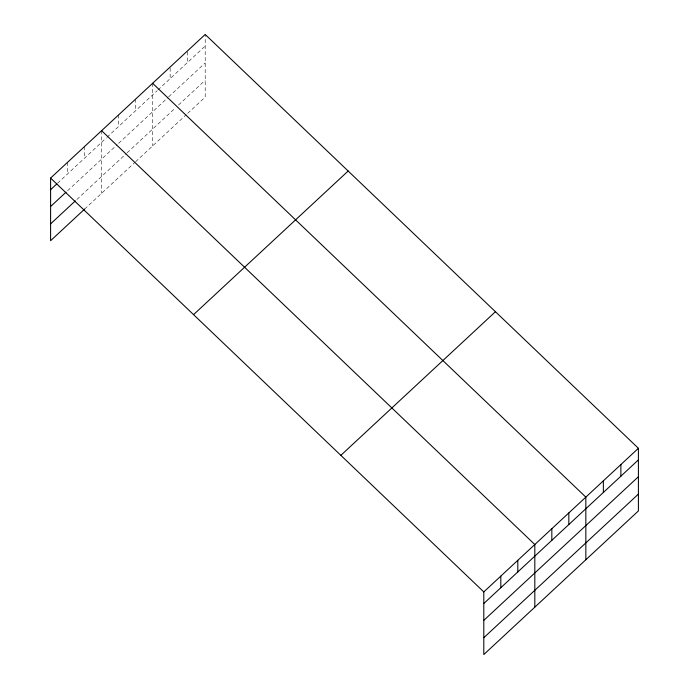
<?xml version="1.0" encoding="UTF-8"?>
<svg xmlns="http://www.w3.org/2000/svg" width="689" height="689" viewBox="0 0 689 689"><rect width="100%" height="100%" fill="white"/><g stroke="black" fill="none" stroke-linecap="round" stroke-linejoin="round"><path stroke-width="0.52" stroke-dasharray="3.44 2.58" d="M57.557 183.222L106.252 137.981M107.028 137.266L157.204 90.647M157.97 89.94L205.201 46.06M67.6 190.724L117.078 144.768M118.62 143.329L167.875 97.58M168.633 96.873L205.201 62.897M76.884 199.457L126.354 153.501M127.129 152.777L175.488 107.846M178.537 105.021L205.201 80.251M84.609 209.112L134.855 162.432M135.63 161.717L186.151 114.779M187.675 113.366L205.201 97.089L205.201 34.45M187.675 51.787L187.675 62.337M170.157 68.065L170.157 78.615M152.631 83.283L152.631 145.922M135.63 99.078L135.63 110.696M118.62 114.882L118.62 126.492M101.619 130.677L101.619 193.316M84.609 146.481L84.609 158.091M67.6 162.277L67.6 173.886"/><path stroke-width="1.03" d="M638.402 459.907L638.402 510.928L483.799 654.55L483.799 591.911L50.598 178.072L205.201 34.45L638.402 448.289L638.402 459.907L483.799 603.53M50.598 189.69L56.782 183.946M50.598 206.528L66.058 192.162M50.598 223.873L75.334 200.895M84.609 209.112L50.598 240.711L50.598 178.072M193.557 314.64L348.16 171.018M340.84 455.351L495.443 311.721M483.799 591.911L638.402 448.289M483.799 620.367L638.402 476.745M483.799 637.713L638.402 494.091M152.631 83.283L585.839 497.122L585.839 559.761M101.619 130.677L534.819 544.517L534.819 607.155M620.884 464.567L620.884 476.185M603.357 480.844L603.357 492.463M568.83 512.917L568.83 524.536M551.829 528.721L551.829 540.331M517.809 560.321L517.809 571.93M500.808 576.116L500.808 587.734"/></g></svg>
